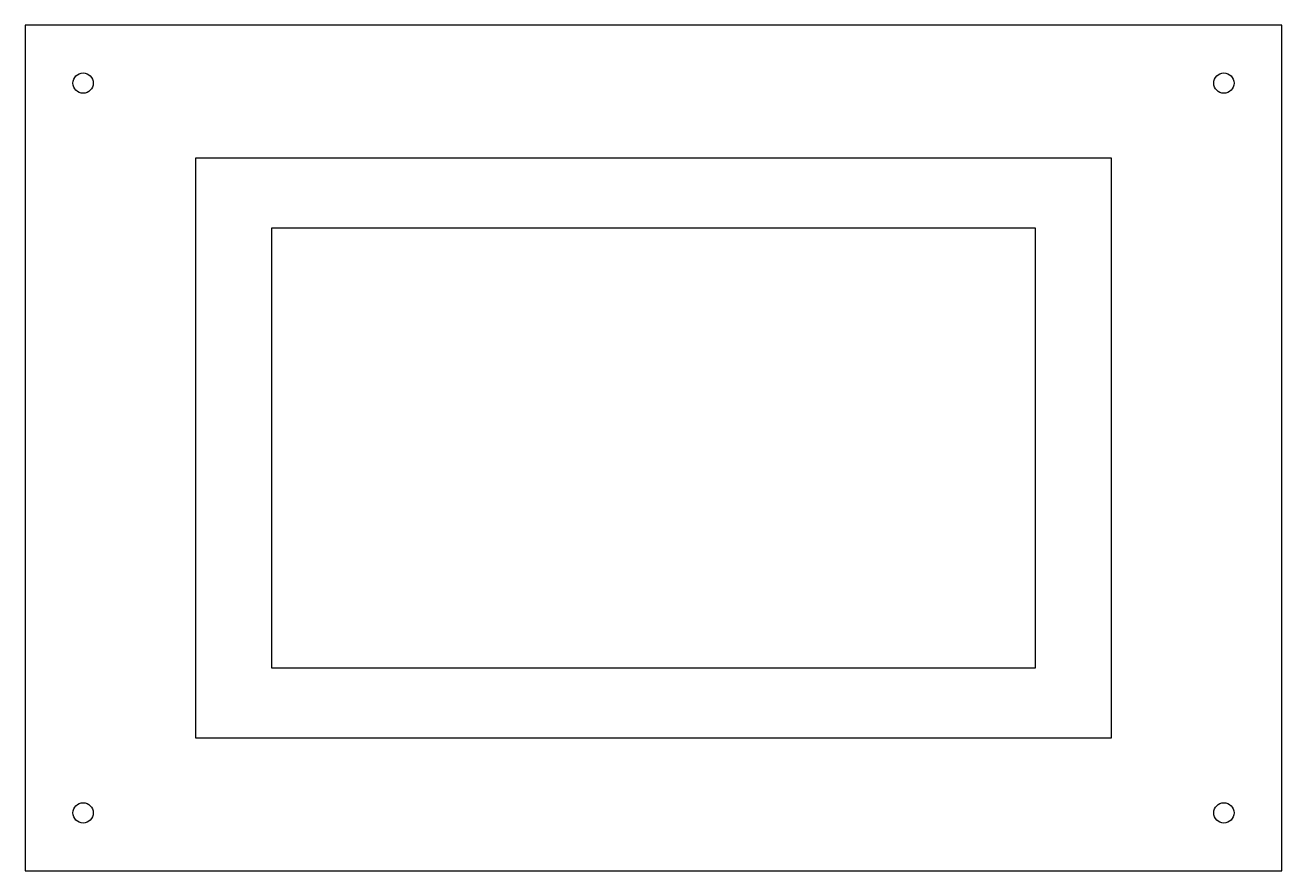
# Model space of a CAD drawing. Header units: millimetres. Extents: x 0 to 260, y 0 to 175.
import ezdxf

# ---------------------------------------------------------------- set-up
doc = ezdxf.new("R2010")
doc.units = ezdxf.units.MM

msp = doc.modelspace()

# ---------------------------------------------------------------- linework, layer by layer
at = {"layer": 'CUT'}
for p, q in [((260, 175), (0, 175)), ((0, 175), (0, 0)), ((260, 0), (260, 175)), ((209, 133), (51, 133)), ((51, 133), (51, 42)), ((209, 42), (209, 133)), ((51, 42), (209, 42)), ((0, 0), (260, 0))]:
    msp.add_line(p, q, dxfattribs=at)
for centre in [(12, 163), (248, 163), (12, 12), (248, 12)]:
    msp.add_circle(centre, 2.1, dxfattribs=at)
at = {"layer": 'GUIDE'}
for p, q in [((224.75, 147.5), (35.25, 147.5)), ((35.25, 147.5), (35.25, 27.5)), ((224.75, 27.5), (224.75, 147.5)), ((35.25, 27.5), (224.75, 27.5))]:
    msp.add_line(p, q, dxfattribs=at)

doc.saveas('drawing.dxf')
